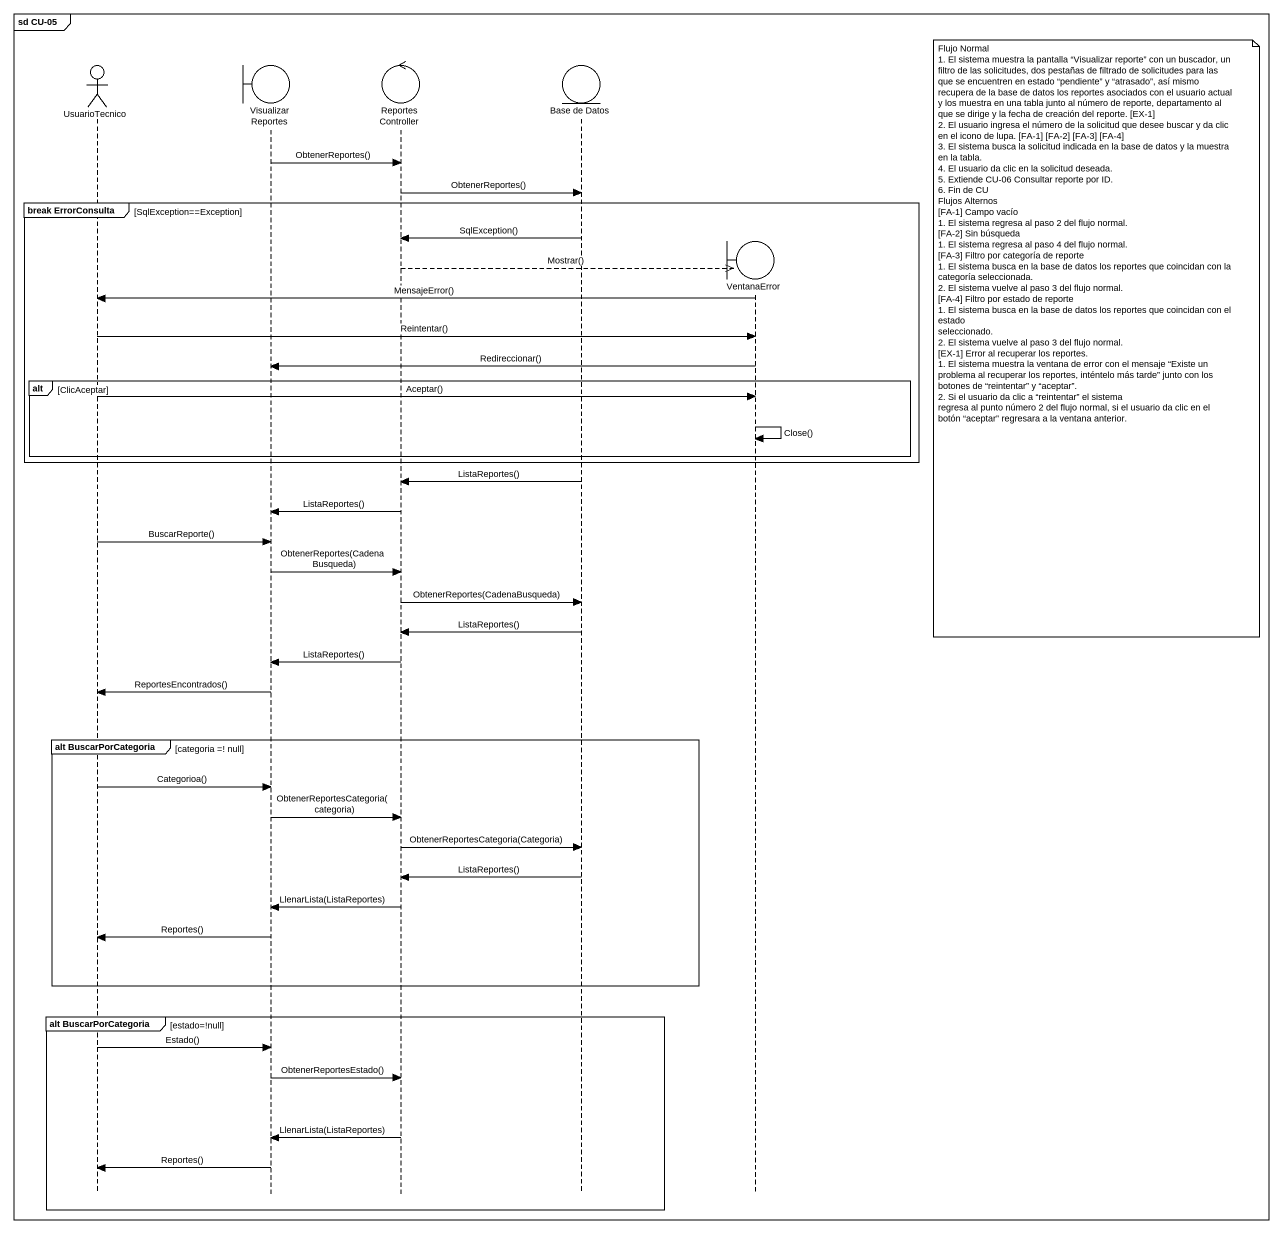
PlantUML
@startuml
mainframe sd CU-05
hide footbox
actor UsuarioTecnico
boundary VisualizarReportes
control ReportesController
entity "Base de Datos" as Base_de_Datos
boundary VentanaError

VisualizarReportes -> ReportesController : ObtenerReportes()
ReportesController -> Base_de_Datos : ObtenerReportes()
group break ErrorConsulta [SqlException==Exception]
  Base_de_Datos -> ReportesController : SqlException()
  ReportesController -->> VentanaError ** : Mostrar()
  VentanaError -> UsuarioTecnico : MensajeError()
  UsuarioTecnico -> VentanaError : Reintentar()
  note right of VentanaError
    Flujo Normal
    1. El sistema muestra la pantalla “Visualizar reporte” con un buscador, un filtro de las solicitudes, dos pestañas de filtrado de solicitudes para las que se encuentren en estado “pendiente” y “atrasado”, así mismo recupera de la base de datos los reportes asociados con el usuario actual y los muestra en una tabla junto al número de reporte, departamento al que se dirige y la fecha de creación del reporte. [EX-1]
    2. El usuario ingresa el número de la solicitud que desee buscar y da clic en el icono de lupa. [FA-1] [FA-2] [FA-3] [FA-4]
    3. El sistema busca la solicitud indicada en la base de datos y la muestra en la tabla.
    4. El usuario da clic en la solicitud deseada.
    5. Extiende CU-06 Consultar reporte por ID.
    6. Fin de CU
    Flujos Alternos
    [FA-1] Campo vacío
    1. El sistema regresa al paso 2 del flujo normal.
    [FA-2] Sin búsqueda
    1. El sistema regresa al paso 4 del flujo normal.
    [FA-3] Filtro por categoría de reporte
    1. El sistema busca en la base de datos los reportes que coincidan con la categoría seleccionada.
    2. El sistema vuelve al paso 3 del flujo normal.
    [FA-4] Filtro por estado de reporte
    1. El sistema busca en la base de datos los reportes que coincidan con el estado
    seleccionado.
    2. El sistema vuelve al paso 3 del flujo normal.
    [EX-1] Error al recuperar los reportes.
    1. El sistema muestra la ventana de error con el mensaje “Existe un problema al recuperar los reportes, inténtelo más tarde” junto con los botones de “reintentar” y “aceptar”.
    2. Si el usuario da clic a “reintentar” el sistema
    regresa al punto número 2 del flujo normal, si el usuario da clic en el botón “aceptar” regresara a la ventana anterior.
  end note
  VentanaError -> VisualizarReportes : Redireccionar()
  alt ClicAceptar
    UsuarioTecnico -> VentanaError : Aceptar()
    VentanaError -> VentanaError : Close()
  end
end
Base_de_Datos -> ReportesController : ListaReportes()
ReportesController -> VisualizarReportes : ListaReportes()
UsuarioTecnico -> VisualizarReportes : BuscarReporte()
VisualizarReportes -> ReportesController : ObtenerReportes(CadenaBusqueda)
ReportesController -> Base_de_Datos : ObtenerReportes(CadenaBusqueda)
Base_de_Datos -> ReportesController : ListaReportes()
ReportesController -> VisualizarReportes : ListaReportes()
VisualizarReportes -> UsuarioTecnico : ReportesEncontrados()
group alt BuscarPorCategoria [categoria =! null]
  UsuarioTecnico -> VisualizarReportes : Categorioa()
  VisualizarReportes -> ReportesController : ObtenerReportesCategoria(categoria)
  ReportesController -> Base_de_Datos : ObtenerReportesCategoria(Categoria)
  Base_de_Datos -> ReportesController : ListaReportes()
  ReportesController -> VisualizarReportes : LlenarLista(ListaReportes)
  VisualizarReportes -> UsuarioTecnico : Reportes()
end
group alt BuscarPorCategoria [estado=!null]
  UsuarioTecnico -> VisualizarReportes : Estado()
  VisualizarReportes -> ReportesController : ObtenerReportesEstado()
  ReportesController -> VisualizarReportes : LlenarLista(ListaReportes)
  VisualizarReportes -> UsuarioTecnico : Reportes()
end
@enduml
